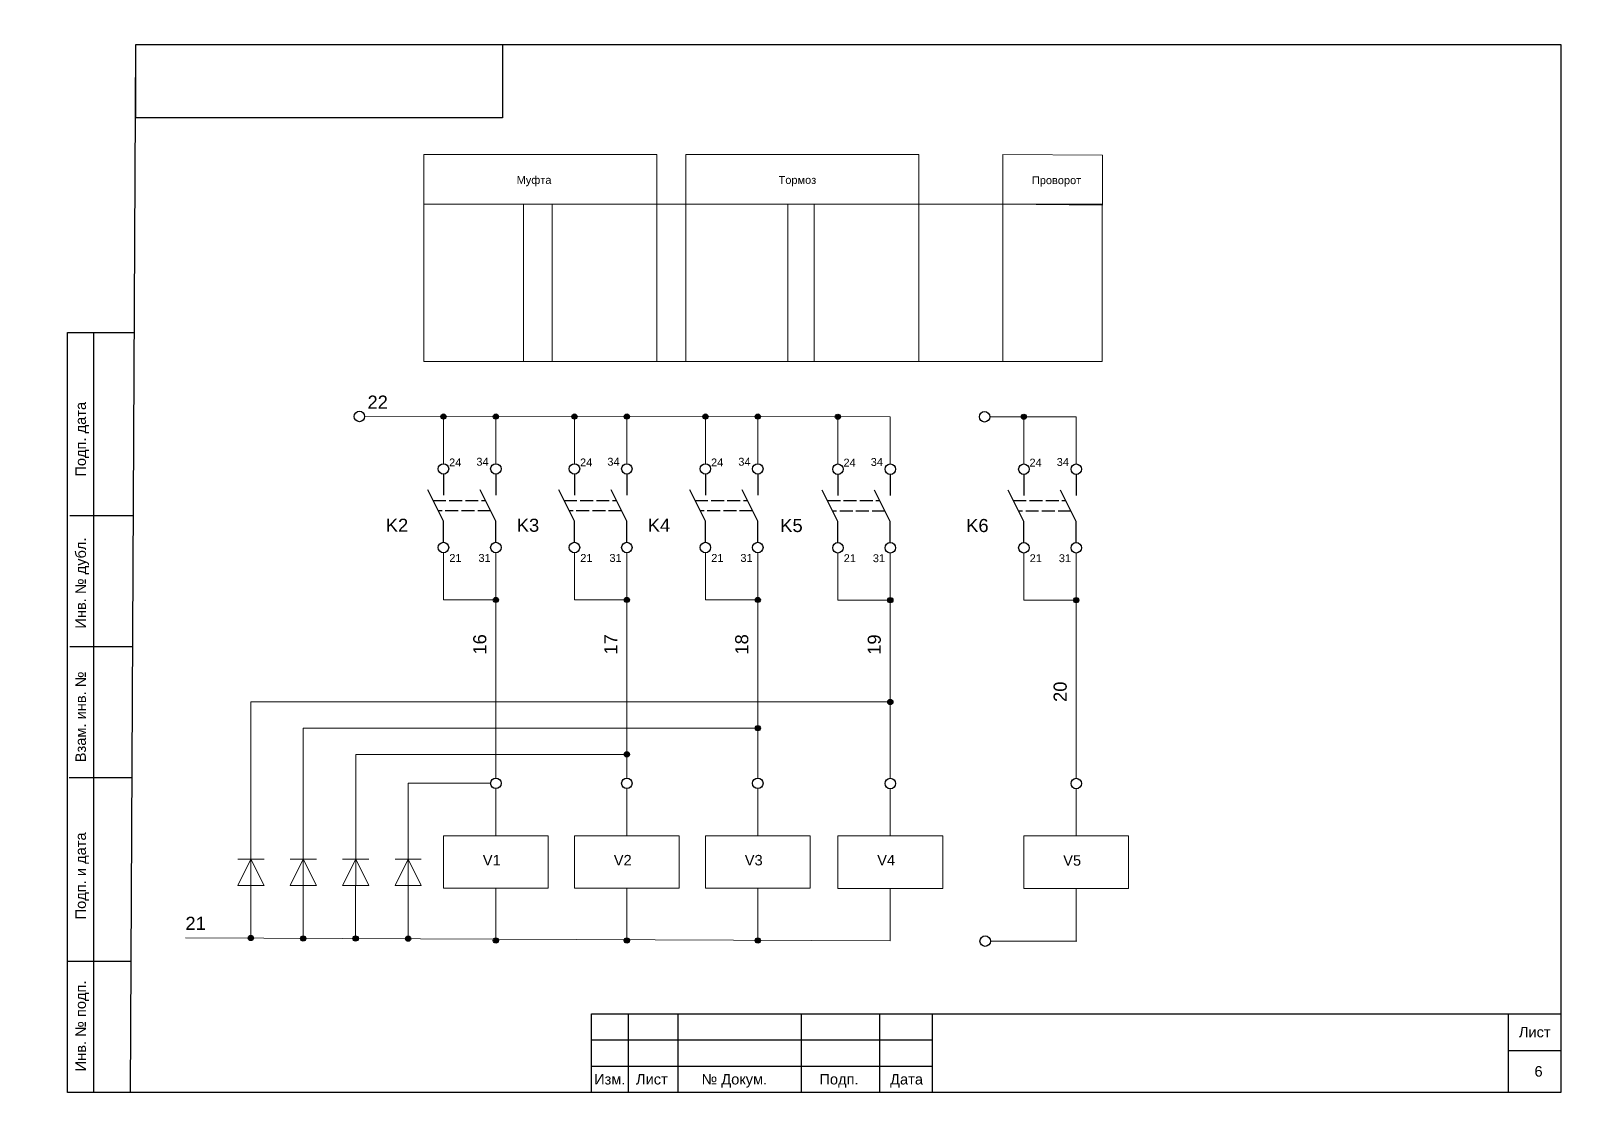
# Paper-space layout 'Лист6' of a CAD drawing. Header units: millimetres. Extents: x 0 to 291, y 0 to 204.
# The model-space entities are those that its viewports show. They can reach past a viewport. Long polylines and large blocks are cut down to what shows.
import ezdxf

# ---------------------------------------------------------------- set-up
doc = ezdxf.new("R2010")
doc.units = ezdxf.units.MM
doc.linetypes.add('ACAD_ISO02W100', pattern=[15, 12, -3])
doc.layers.add('Аппаратура', color=7, linetype='Continuous', lineweight=20)
doc.layers.add('Рамки', color=7, linetype='Continuous', lineweight=25)
doc.layers.get('Defpoints').off()
doc.styles.get("Standard").update_dxf_attribs({"font": 'arial.ttf'})

msp = doc.modelspace()

# ---------------------------------------------------------------- hatches: boundary and pattern name
h = msp.add_hatch(color=256)
h.dxf.hatch_style = 1
h.paths.add_polyline_path([(3004.75, 3749.48, 1), (3003.75, 3749.48, 1)])
h = msp.add_hatch(color=256)
h.dxf.hatch_style = 1
h.paths.add_polyline_path([(3014.75, 3749.48, 1), (3013.75, 3749.48, 1)])
h = msp.add_hatch(color=256)
h.dxf.hatch_style = 1
h.paths.add_polyline_path([(3029.75, 3749.48, 1), (3028.75, 3749.48, 1)])
h = msp.add_hatch(color=256)
h.dxf.hatch_style = 1
h.paths.add_polyline_path([(3039.75, 3749.48, 1), (3038.75, 3749.48, 1)])
h = msp.add_hatch(color=256)
h.dxf.hatch_style = 1
h.paths.add_polyline_path([(3054.75, 3749.48, 1), (3053.75, 3749.48, 1)])
h = msp.add_hatch(color=256)
h.dxf.hatch_style = 1
h.paths.add_polyline_path([(3064.75, 3749.48, 1), (3063.75, 3749.48, 1)])
h = msp.add_hatch(color=256)
h.dxf.hatch_style = 1
h.paths.add_polyline_path([(3080.04, 3749.43, 1), (3079.04, 3749.43, 1)])
h = msp.add_hatch(color=256)
h.dxf.hatch_style = 1
h.paths.add_polyline_path([(3115.53, 3749.43, 1), (3114.53, 3749.43, 1)])
h = msp.add_hatch(color=256)
h.dxf.hatch_style = 1
h.paths.add_polyline_path([(3014.75, 3714.48, 1), (3013.75, 3714.48, 1)])
h = msp.add_hatch(color=256)
h.dxf.hatch_style = 1
h.paths.add_polyline_path([(3039.75, 3714.48, 1), (3038.75, 3714.48, 1)])
h = msp.add_hatch(color=256)
h.dxf.hatch_style = 1
h.paths.add_polyline_path([(3064.75, 3714.48, 1), (3063.75, 3714.48, 1)])
h = msp.add_hatch(color=256)
h.dxf.hatch_style = 1
h.paths.add_polyline_path([(3090.04, 3714.43, 1), (3089.04, 3714.43, 1)])
h = msp.add_hatch(color=256)
h.dxf.hatch_style = 1
h.paths.add_polyline_path([(3125.53, 3714.43, 1), (3124.53, 3714.43, 1)])
h = msp.add_hatch(color=256)
h.dxf.hatch_style = 1
h.paths.add_polyline_path([(3090.04, 3695, 1), (3089.04, 3695, 1)])
h = msp.add_hatch(color=256)
h.dxf.hatch_style = 1
h.paths.add_polyline_path([(3064.75, 3690, 1), (3063.75, 3690, 1)])
h = msp.add_hatch(color=256)
h.dxf.hatch_style = 1
h.paths.add_polyline_path([(3039.75, 3685, 1), (3038.75, 3685, 1)])
h = msp.add_hatch(color=256)
h.dxf.hatch_style = 1
h.paths.add_polyline_path([(2967.98, 3649.95, 1), (2966.98, 3649.95, 1)])
h = msp.add_hatch(color=256)
h.dxf.hatch_style = 1
h.paths.add_polyline_path([(2977.98, 3649.86, 1), (2976.98, 3649.86, 1)])
h = msp.add_hatch(color=256)
h.dxf.hatch_style = 1
h.paths.add_polyline_path([(2987.98, 3649.86, 1), (2986.98, 3649.86, 1)])
h = msp.add_hatch(color=256)
h.dxf.hatch_style = 1
h.paths.add_polyline_path([(2998, 3649.82, 1), (2997, 3649.82, 1)])
h = msp.add_hatch(color=256)
h.dxf.hatch_style = 1
h.paths.add_polyline_path([(3014.75, 3649.48, 1), (3013.75, 3649.48, 1)])
h = msp.add_hatch(color=256)
h.dxf.hatch_style = 1
h.paths.add_polyline_path([(3039.75, 3649.48, 1), (3038.75, 3649.48, 1)])
h = msp.add_hatch(color=256)
h.dxf.hatch_style = 1
h.paths.add_polyline_path([(3064.75, 3649.48, 1), (3063.75, 3649.48, 1)])

# ---------------------------------------------------------------- linework, layer by layer
for p, q in [((3004.25, 3738.48), (3004.25, 3734.48)), ((3014.25, 3738.48), (3014.25, 3734.48)), ((3029.25, 3738.48), (3029.25, 3734.48)), ((3039.25, 3738.48), (3039.25, 3734.48)), ((3054.25, 3738.48), (3054.25, 3734.48)), ((3064.25, 3738.48), (3064.25, 3734.48)), ((3079.54, 3738.43), (3079.54, 3734.43)), ((3089.54, 3738.43), (3089.54, 3734.43)), ((3115.03, 3738.43), (3115.03, 3734.43)), ((3125.03, 3738.43), (3125.03, 3734.43)), ((3004.25, 3729.48), (3001.25, 3735.48)), ((3014.25, 3729.48), (3011.25, 3735.48)), ((3029.25, 3729.48), (3026.25, 3735.48)), ((3039.25, 3729.48), (3036.25, 3735.48)), ((3054.25, 3729.48), (3051.25, 3735.48)), ((3064.25, 3729.48), (3061.25, 3735.48)), ((3079.54, 3729.43), (3076.54, 3735.43)), ((3089.54, 3729.43), (3086.54, 3735.43)), ((3115.03, 3729.43), (3112.03, 3735.43)), ((3125.03, 3729.43), (3122.03, 3735.43)), ((3004.25, 3725.48), (3004.25, 3729.48)), ((3014.25, 3725.48), (3014.25, 3729.48)), ((3029.25, 3725.48), (3029.25, 3729.48)), ((3039.25, 3725.48), (3039.25, 3729.48)), ((3054.25, 3725.48), (3054.25, 3729.48)), ((3064.25, 3725.48), (3064.25, 3729.48)), ((3079.54, 3725.43), (3079.54, 3729.43)), ((3089.54, 3725.43), (3089.54, 3729.43)), ((3115.03, 3725.43), (3115.03, 3729.43)), ((3125.03, 3725.43), (3125.03, 3729.43))]:
    msp.add_line(p, q)
at = {"linetype": 'ACAD_ISO02W100', "ltscale": 0.2}
for points in [[(3002.25, 3733.48), (3012.25, 3733.48)], [(3027.25, 3733.48), (3037.25, 3733.48)], [(3052.25, 3733.48), (3062.25, 3733.48)], [(3077.54, 3733.43), (3087.54, 3733.43)], [(3113.03, 3733.43), (3123.03, 3733.43)], [(3013.25, 3731.48), (3003.25, 3731.48)], [(3038.25, 3731.48), (3028.25, 3731.48)], [(3063.25, 3731.48), (3053.25, 3731.48)], [(3088.54, 3731.43), (3078.54, 3731.43)], [(3124.03, 3731.43), (3114.03, 3731.43)]]:
    msp.add_lwpolyline(points, dxfattribs=at)
for centre, radius in [((2988.2, 3749.49), 1), ((3107.54, 3749.43), 1), ((3004.25, 3749.48), 0.5), ((3014.25, 3749.48), 0.5), ((3029.25, 3749.48), 0.5), ((3039.25, 3749.48), 0.5), ((3054.25, 3749.48), 0.5), ((3064.25, 3749.48), 0.5), ((3079.54, 3749.43), 0.5), ((3115.03, 3749.43), 0.5), ((3004.25, 3739.48), 1), ((3014.25, 3739.48), 1), ((3029.25, 3739.48), 1), ((3039.25, 3739.48), 1), ((3054.25, 3739.48), 1), ((3064.25, 3739.48), 1), ((3079.54, 3739.43), 1), ((3089.54, 3739.43), 1), ((3115.03, 3739.43), 1), ((3125.03, 3739.43), 1), ((3004.25, 3724.48), 1), ((3014.25, 3724.48), 1), ((3029.25, 3724.48), 1), ((3039.25, 3724.48), 1), ((3054.25, 3724.48), 1), ((3064.25, 3724.48), 1), ((3079.54, 3724.43), 1), ((3089.54, 3724.43), 1), ((3115.03, 3724.43), 1), ((3125.03, 3724.43), 1), ((3014.25, 3714.48), 0.5), ((3039.25, 3714.48), 0.5), ((3064.25, 3714.48), 0.5), ((3089.54, 3714.43), 0.5), ((3125.03, 3714.43), 0.5), ((3089.54, 3695), 0.5), ((3064.25, 3690), 0.5), ((3039.25, 3685), 0.5), ((3014.25, 3679.48), 1), ((3039.25, 3679.48), 1), ((3064.25, 3679.48), 1), ((3089.54, 3679.43), 1), ((3125.03, 3679.43), 1), ((2967.48, 3649.95), 0.5), ((2977.48, 3649.86), 0.5), ((2987.48, 3649.86), 0.5), ((2997.5, 3649.82), 0.5), ((3107.65, 3649.36), 1), ((3014.25, 3649.48), 0.5), ((3039.25, 3649.48), 0.5), ((3064.25, 3649.48), 0.5)]:
    msp.add_circle(centre, radius)
at = {"layer": 'Аппаратура'}
for p, q in [((2989.25, 3749.48), (3089.54, 3749.43)), ((3004.25, 3740.48), (3004.25, 3749.48)), ((3014.25, 3740.48), (3014.25, 3749.48)), ((3029.25, 3740.48), (3029.25, 3749.48)), ((3039.25, 3740.48), (3039.25, 3749.48)), ((3054.25, 3740.48), (3054.25, 3749.48)), ((3064.25, 3740.48), (3064.25, 3749.48)), ((3079.54, 3740.43), (3079.54, 3749.43)), ((3089.54, 3740.43), (3089.54, 3749.43)), ((3108.54, 3749.43), (3125.03, 3749.43)), ((3115.03, 3740.43), (3115.03, 3749.43)), ((3125.03, 3740.43), (3125.03, 3749.43)), ((3004.25, 3723.48), (3004.25, 3714.48)), ((3014.25, 3680.48), (3014.25, 3723.48)), ((3029.25, 3723.48), (3029.25, 3714.48)), ((3039.25, 3680.48), (3039.25, 3723.48)), ((3054.25, 3723.48), (3054.25, 3714.48)), ((3064.25, 3680.48), (3064.25, 3723.48)), ((3079.54, 3723.43), (3079.54, 3714.43)), ((3089.54, 3680.43), (3089.54, 3723.43)), ((3115.03, 3723.43), (3115.03, 3714.43)), ((3125.03, 3680.43), (3125.03, 3723.43)), ((3004.25, 3714.48), (3014.25, 3714.48)), ((3029.25, 3714.48), (3039.25, 3714.48)), ((3054.25, 3714.48), (3064.25, 3714.48)), ((3079.54, 3714.43), (3089.54, 3714.43)), ((3115.03, 3714.43), (3125.03, 3714.43)), ((2967.5, 3670), (2967.5, 3695)), ((2967.5, 3695), (3089.54, 3695)), ((2977.5, 3670), (2977.5, 3690)), ((2977.5, 3690), (3064.25, 3690)), ((2987.5, 3670), (2987.5, 3685)), ((2987.5, 3685), (3039.25, 3685)), ((3013.25, 3679.48), (2997.5, 3679.48)), ((2997.5, 3679.48), (2997.5, 3670)), ((3014.25, 3669.48), (3014.25, 3678.48)), ((3039.25, 3669.48), (3039.25, 3678.48)), ((3064.25, 3669.48), (3064.25, 3678.48)), ((3089.54, 3669.43), (3089.54, 3678.43)), ((3125.03, 3669.43), (3125.03, 3678.43)), ((2967.5, 3670), (2967.48, 3649.95)), ((2977.5, 3670), (2977.48, 3649.91)), ((2987.5, 3670), (2987.48, 3649.86)), ((2997.5, 3670), (2997.5, 3649.82)), ((2965, 3665), (2970, 3665)), ((2967.5, 3665), (2965, 3660)), ((2970, 3660), (2967.5, 3665)), ((2975, 3665), (2980, 3665)), ((2977.5, 3665), (2975, 3660)), ((2980, 3660), (2977.5, 3665)), ((2985, 3665), (2990, 3665)), ((2987.5, 3665), (2985, 3660)), ((2990, 3660), (2987.5, 3665)), ((2995, 3665), (3000, 3665)), ((2997.5, 3665), (2995, 3660)), ((3000, 3660), (2997.5, 3665)), ((2965, 3660), (2970, 3660)), ((2975, 3660), (2980, 3660)), ((2985, 3660), (2990, 3660)), ((2995, 3660), (3000, 3660)), ((3014.25, 3659.48), (3014.25, 3649.48)), ((3039.25, 3659.48), (3039.25, 3649.48)), ((3064.25, 3659.48), (3064.25, 3649.48)), ((3089.54, 3659.43), (3089.54, 3649.43)), ((3125.03, 3659.43), (3125.03, 3649.43)), ((2955, 3650), (3089.54, 3649.43)), ((3108.65, 3649.36), (3125.14, 3649.36))]:
    msp.add_line(p, q, dxfattribs=at)
for points in [[(3000.49, 3799.5), (3045, 3799.5), (3045, 3790), (3000.49, 3790)], [(3050.5, 3799.5), (3095, 3799.5), (3095, 3790), (3050.5, 3790)], [(3111, 3799.5), (3130.04, 3799.34), (3130.04, 3789.84), (3111, 3790)], [(3000.5, 3790), (3130, 3790), (3130, 3760), (3000.5, 3760)], [(3000.5, 3790), (3019.5, 3790), (3019.5, 3760), (3000.5, 3760)], [(3025, 3790), (3045, 3790), (3045, 3760), (3025, 3760)], [(3050.5, 3790), (3070, 3790), (3070, 3760), (3050.5, 3760)], [(3075, 3790), (3095, 3790), (3095, 3760), (3075, 3760)], [(3111, 3790), (3130, 3790), (3130, 3760), (3111, 3760)], [(3004.25, 3669.48), (3024.25, 3669.48), (3024.25, 3659.48), (3004.25, 3659.48)], [(3029.25, 3669.48), (3049.25, 3669.48), (3049.25, 3659.48), (3029.25, 3659.48)], [(3054.25, 3669.48), (3074.25, 3669.48), (3074.25, 3659.48), (3054.25, 3659.48)], [(3079.54, 3669.43), (3099.54, 3669.43), (3099.54, 3659.43), (3079.54, 3659.43)], [(3115.03, 3669.43), (3135.03, 3669.43), (3135.03, 3659.43), (3115.03, 3659.43)]]:
    msp.add_lwpolyline(points, close=True, dxfattribs=at)
at = {"layer": 'Рамки'}
for p, q in [((2944.5, 3620.5), (2945.5, 3820.5)), ((2945.5, 3820.5), (3217.5, 3820.5)), ((3217.5, 3820.5), (3217.5, 3620.5)), ((2932.5, 3765.5), (2945.22, 3765.5)), ((2932.5, 3620.5), (2932.5, 3765.5)), ((2937.5, 3620.5), (2937.5, 3765.5)), ((2944.92, 3730.5), (2932.92, 3730.5)), ((2944.92, 3705.5), (2932.92, 3705.5)), ((2944.8, 3680.5), (2932.8, 3680.5)), ((2944.62, 3645.5), (2932.62, 3645.5)), ((2944.62, 3645.5), (2932.62, 3645.5)), ((2944.62, 3645.5), (2932.62, 3645.5)), ((3039.5, 3635.5), (3039.5, 3620.5)), ((3049, 3635.5), (3049, 3620.5)), ((3072.5, 3635.5), (3072.5, 3620.5)), ((3087.5, 3635.5), (3087.5, 3620.5)), ((3207.5, 3635.5), (3207.5, 3620.5)), ((3032.5, 3630.5), (3097.5, 3630.5)), ((3207.5, 3628.5), (3217.5, 3628.5)), ((3032.5, 3625.5), (3097.5, 3625.5)), ((2944.5, 3620.5), (2932.5, 3620.5)), ((3217.5, 3620.5), (2944.5, 3620.5))]:
    msp.add_line(p, q, dxfattribs=at)
for points in [[(2925.5, 3825.5), (3222.5, 3825.5), (3222.5, 3615.5), (2925.5, 3615.5)], [(2945.5, 3820.5), (3015.5, 3820.5), (3015.5, 3806.5), (2945.5, 3806.5)], [(3032.5, 3620.5), (3032.5, 3635.5), (3217.5, 3635.5), (3217.5, 3620.5)], [(3032.5, 3635.5), (3097.5, 3635.5), (3097.5, 3620.5), (3032.5, 3620.5)]]:
    msp.add_lwpolyline(points, close=True, dxfattribs=at)

# ---------------------------------------------------------------- texts
for s, p in [('22', (2989.75, 3750.98)), ('K2', (2993.25, 3727.48)), ('K3', (3018.25, 3727.48)), ('K4', (3043.25, 3727.48)), ('K5', (3068.54, 3727.43)), ('K6', (3104.03, 3727.43)), ('21', (2955, 3651.5))]:
    msp.add_text(s, height=2.5).set_placement(p)
for s, p in [('16', (3012.43, 3704.05)), ('17', (3037.43, 3704.05)), ('18', (3062.43, 3704.05)), ('19', (3087.72, 3704.01)), ('20', (3123.21, 3695.01))]:
    msp.add_text(s, height=2.5, rotation=90).set_placement(p)
at = {"layer": 'Аппаратура'}
for s, height, p in [('Муфта', 1.5, (3018.22, 3793.88)), ('Тормоз', 1.5, (3068.22, 3793.88)), ('Проворот', 1.5, (3116.57, 3793.83)), ('34', 1.5, (3010.53, 3740.1)), ('34', 1.5, (3035.53, 3740.1)), ('34', 1.5, (3060.53, 3740.1)), ('34', 1.5, (3085.81, 3740.05)), ('34', 1.5, (3121.31, 3740.05)), ('24', 1.5, (3005.32, 3739.97)), ('24', 1.5, (3030.32, 3739.97)), ('24', 1.5, (3055.32, 3739.97)), ('24', 1.5, (3080.6, 3739.93)), ('24', 1.5, (3116.1, 3739.93)), ('21', 1.5, (3005.36, 3721.74)), ('31', 1.5, (3010.93, 3721.74)), ('21', 1.5, (3030.36, 3721.74)), ('31', 1.5, (3035.93, 3721.74)), ('21', 1.5, (3055.36, 3721.74)), ('31', 1.5, (3060.93, 3721.74)), ('21', 1.5, (3080.65, 3721.69)), ('31', 1.5, (3086.21, 3721.69)), ('21', 1.5, (3116.14, 3721.69)), ('31', 1.5, (3121.71, 3721.69)), ('V1', 2, (3011.76, 3663.81)), ('V2', 2, (3036.76, 3663.81)), ('V3', 2, (3061.76, 3663.81)), ('V4', 2, (3087.04, 3663.81)), ('V5', 2, (3122.54, 3663.76))]:
    msp.add_text(s, height=height, dxfattribs=at).set_placement(p)
at = {"layer": 'Рамки'}
for s, p in [('Подп. дата', (2936, 3738)), ('Инв. № дубл.', (2936, 3709)), ('Взам. инв. №', (2936, 3683.5)), ('Подп. и дата', (2936, 3653.5)), ('Инв. № подп.', (2936, 3624.5))]:
    msp.add_text(s, height=2, rotation=90, dxfattribs=at).set_placement(p)
for s, p in [('Лист', (3209.5, 3631)), ('Изм.', (3033, 3622)), ('Лист', (3041, 3622)), ('№ Докум.', (3053.5, 3622)), ('Подп.', (3076, 3622)), ('Дата', (3089.5, 3622)), ('6', (3212.5, 3623.5))]:
    msp.add_text(s, height=2, dxfattribs=at).set_placement(p)

psp = doc.layouts.new('Лист6')

# ---------------------------------------------------------------- viewports
at = {"layer": 'Defpoints'}
psp.add_viewport(center=(145.87, 102.13), size=(291, 203.8851), view_center_point=(3073.16, 3719.62), view_height=206.9045, dxfattribs=at)

doc.saveas('drawing.dxf')
